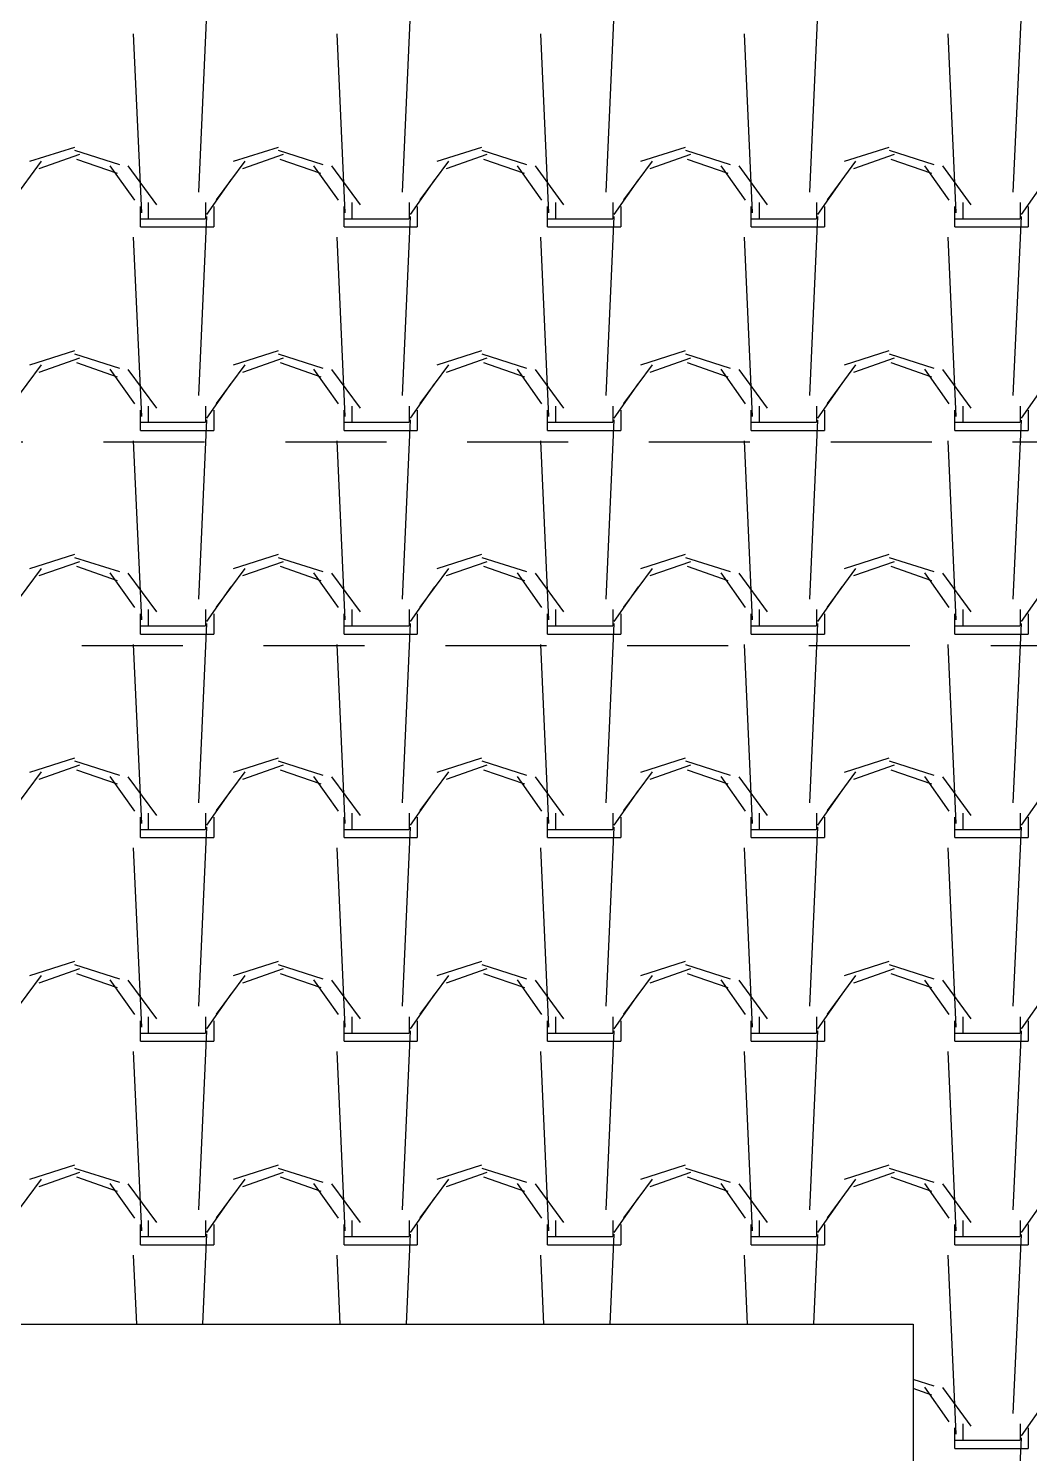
# Model space of a CAD drawing. Header units: millimetres. Extents: x 3923 to 4007, y 744 to 863.
# Drawn here: x 3931.358 to 3932.597, y 830.919 to 832.683 of the extents above; entities that cross this region are included whole.
import ezdxf

# ---------------------------------------------------------------- set-up
doc = ezdxf.new("R2010")
doc.units = ezdxf.units.MM
doc.linetypes.add('HIDDEN2', pattern=[0.1875, 0.125, -0.0625])
doc.layers.add('-HIDRO', color=8, linetype='Continuous')

msp = doc.modelspace()

# ---------------------------------------------------------------- linework, layer by layer
at = {"layer": '-HIDRO', "linetype": 'Continuous'}
for p, q in [((3931.569, 832.4808), (3931.579, 832.7026)), ((3931.821, 832.4808), (3931.831, 832.7026)), ((3932.073, 832.4808), (3932.083, 832.7026)), ((3932.325, 832.4808), (3932.335, 832.7025)), ((3932.577, 832.4808), (3932.587, 832.7025)), ((3931.4983, 832.455), (3931.4882, 832.6768)), ((3931.7503, 832.455), (3931.7402, 832.6768)), ((3932.0023, 832.455), (3931.9922, 832.6768)), ((3932.2543, 832.455), (3932.2442, 832.6768)), ((3932.5063, 832.455), (3932.4962, 832.6768)), ((3931.415, 832.5361), (3931.3596, 832.5184)), ((3931.4215, 832.5272), (3931.3711, 832.5095)), ((3931.4711, 832.5145), (3931.4156, 832.5321)), ((3931.667, 832.5361), (3931.6116, 832.5184)), ((3931.6735, 832.5272), (3931.6231, 832.5095)), ((3931.7231, 832.5145), (3931.6676, 832.5321)), ((3931.919, 832.5361), (3931.8636, 832.5184)), ((3931.9255, 832.5272), (3931.8751, 832.5095)), ((3931.9751, 832.5145), (3931.9196, 832.5321)), ((3932.171, 832.5361), (3932.1156, 832.5184)), ((3932.1775, 832.5272), (3932.1271, 832.5095)), ((3932.2271, 832.5145), (3932.1716, 832.5321)), ((3932.423, 832.5361), (3932.3676, 832.5184)), ((3932.4295, 832.5272), (3932.3791, 832.5095)), ((3932.4791, 832.5145), (3932.4236, 832.5321)), ((3931.3739, 832.5189), (3931.3387, 832.471)), ((3931.4683, 832.5036), (3931.4179, 832.5212)), ((3931.4897, 832.4705), (3931.4594, 832.5134)), ((3931.5169, 832.4651), (3931.4817, 832.513)), ((3931.6259, 832.5189), (3931.5906, 832.471)), ((3931.7202, 832.5036), (3931.6698, 832.5212)), ((3931.7417, 832.4705), (3931.7114, 832.5133)), ((3931.7689, 832.4651), (3931.7337, 832.513)), ((3931.8779, 832.5189), (3931.8426, 832.471)), ((3931.9722, 832.5036), (3931.9218, 832.5212)), ((3931.9937, 832.4705), (3931.9634, 832.5133)), ((3932.0209, 832.4651), (3931.9857, 832.513)), ((3932.1299, 832.5189), (3932.0946, 832.471)), ((3932.2242, 832.5036), (3932.1738, 832.5212)), ((3932.2457, 832.4705), (3932.2154, 832.5133)), ((3932.2729, 832.4651), (3932.2377, 832.513)), ((3932.3819, 832.5189), (3932.3466, 832.471)), ((3932.4762, 832.5036), (3932.4258, 832.5212)), ((3932.4977, 832.4705), (3932.4674, 832.5133)), ((3932.5249, 832.4651), (3932.4897, 832.513)), ((3931.6088, 832.4959), (3931.5786, 832.453)), ((3931.8608, 832.4959), (3931.8306, 832.453)), ((3932.1128, 832.4959), (3932.0826, 832.453)), ((3932.3648, 832.4959), (3932.3346, 832.453)), ((3932.6168, 832.4959), (3932.5866, 832.453)), ((3931.4967, 832.4376), (3931.4967, 832.4628)), ((3931.5068, 832.4477), (3931.5068, 832.4678)), ((3931.5774, 832.4678), (3931.5774, 832.4477)), ((3931.5874, 832.4628), (3931.5874, 832.4376)), ((3931.7487, 832.4376), (3931.7487, 832.4628)), ((3931.7588, 832.4477), (3931.7588, 832.4678)), ((3931.8294, 832.4678), (3931.8294, 832.4477)), ((3931.8394, 832.4628), (3931.8394, 832.4376)), ((3932.0007, 832.4376), (3932.0007, 832.4628)), ((3932.0108, 832.4477), (3932.0108, 832.4678)), ((3932.0814, 832.4678), (3932.0814, 832.4477)), ((3932.0914, 832.4628), (3932.0914, 832.4376)), ((3932.2527, 832.4376), (3932.2527, 832.4628)), ((3932.2628, 832.4477), (3932.2628, 832.4678)), ((3932.3334, 832.4678), (3932.3334, 832.4477)), ((3932.3434, 832.4628), (3932.3434, 832.4376)), ((3932.5047, 832.4376), (3932.5047, 832.4628)), ((3932.5148, 832.4477), (3932.5148, 832.4678)), ((3932.5854, 832.4678), (3932.5854, 832.4477)), ((3932.5954, 832.4628), (3932.5954, 832.4376)), ((3931.4967, 832.4477), (3931.5068, 832.4477)), ((3931.4967, 832.4376), (3931.5068, 832.4376)), ((3931.5068, 832.4477), (3931.5774, 832.4477)), ((3931.5068, 832.4376), (3931.5874, 832.4376)), ((3931.569, 832.2288), (3931.579, 832.4506)), ((3931.7487, 832.4477), (3931.7588, 832.4477)), ((3931.7487, 832.4376), (3931.7588, 832.4376)), ((3931.7588, 832.4477), (3931.8294, 832.4477)), ((3931.7588, 832.4376), (3931.8394, 832.4376)), ((3931.821, 832.2288), (3931.831, 832.4506)), ((3932.0007, 832.4477), (3932.0108, 832.4477)), ((3932.0007, 832.4376), (3932.0108, 832.4376)), ((3932.0108, 832.4477), (3932.0814, 832.4477)), ((3932.0108, 832.4376), (3932.0914, 832.4376)), ((3932.073, 832.2288), (3932.083, 832.4506)), ((3932.2527, 832.4477), (3932.2628, 832.4477)), ((3932.2527, 832.4376), (3932.2628, 832.4376)), ((3932.2628, 832.4477), (3932.3334, 832.4477)), ((3932.2628, 832.4376), (3932.3434, 832.4376)), ((3932.325, 832.2288), (3932.335, 832.4505)), ((3932.5047, 832.4477), (3932.5148, 832.4477)), ((3932.5047, 832.4376), (3932.5148, 832.4376)), ((3932.5148, 832.4477), (3932.5854, 832.4477)), ((3932.5148, 832.4376), (3932.5954, 832.4376)), ((3932.577, 832.2288), (3932.587, 832.4505)), ((3931.4983, 832.203), (3931.4882, 832.4248)), ((3931.7503, 832.203), (3931.7402, 832.4248)), ((3932.0023, 832.203), (3931.9922, 832.4248)), ((3932.2543, 832.203), (3932.2442, 832.4248)), ((3932.5063, 832.203), (3932.4962, 832.4248)), ((3931.415, 832.2841), (3931.3596, 832.2664)), ((3931.4711, 832.2625), (3931.4156, 832.2801)), ((3931.667, 832.2841), (3931.6116, 832.2664)), ((3931.7231, 832.2625), (3931.6676, 832.2801)), ((3931.919, 832.2841), (3931.8636, 832.2664)), ((3931.9751, 832.2625), (3931.9196, 832.2801)), ((3932.171, 832.2841), (3932.1156, 832.2664)), ((3932.2271, 832.2625), (3932.1716, 832.2801)), ((3932.423, 832.2841), (3932.3676, 832.2664)), ((3932.4791, 832.2625), (3932.4236, 832.2801)), ((3931.3739, 832.2669), (3931.3386, 832.219)), ((3931.4215, 832.2752), (3931.3711, 832.2575)), ((3931.4683, 832.2516), (3931.4179, 832.2692)), ((3931.4897, 832.2185), (3931.4594, 832.2614)), ((3931.6259, 832.2669), (3931.5906, 832.219)), ((3931.6735, 832.2752), (3931.6231, 832.2575)), ((3931.7203, 832.2516), (3931.6699, 832.2692)), ((3931.7417, 832.2185), (3931.7114, 832.2614)), ((3931.8779, 832.2669), (3931.8426, 832.219)), ((3931.9255, 832.2752), (3931.8751, 832.2575)), ((3931.9723, 832.2516), (3931.9219, 832.2692)), ((3931.9937, 832.2185), (3931.9634, 832.2613)), ((3932.1299, 832.2669), (3932.0946, 832.219)), ((3932.1775, 832.2752), (3932.1271, 832.2575)), ((3932.2243, 832.2516), (3932.1739, 832.2692)), ((3932.2457, 832.2185), (3932.2154, 832.2613)), ((3932.3819, 832.2669), (3932.3466, 832.219)), ((3932.4295, 832.2752), (3932.3791, 832.2575)), ((3932.4762, 832.2516), (3932.4258, 832.2692)), ((3932.4977, 832.2185), (3932.4674, 832.2613)), ((3931.5169, 832.2131), (3931.4817, 832.261)), ((3931.6088, 832.2439), (3931.5786, 832.201)), ((3931.7689, 832.2131), (3931.7337, 832.261)), ((3931.8608, 832.2439), (3931.8306, 832.201)), ((3932.0209, 832.2131), (3931.9857, 832.261)), ((3932.1128, 832.2439), (3932.0826, 832.201)), ((3932.2729, 832.2131), (3932.2377, 832.261)), ((3932.3648, 832.2439), (3932.3346, 832.201)), ((3932.5249, 832.2131), (3932.4897, 832.261)), ((3932.6168, 832.2439), (3932.5866, 832.201)), ((3931.4967, 832.1856), (3931.4967, 832.2108)), ((3931.5068, 832.1957), (3931.5068, 832.2158)), ((3931.5774, 832.2158), (3931.5774, 832.1957)), ((3931.5874, 832.2108), (3931.5874, 832.1856)), ((3931.7487, 832.1856), (3931.7487, 832.2108)), ((3931.7588, 832.1957), (3931.7588, 832.2158)), ((3931.8294, 832.2158), (3931.8294, 832.1957)), ((3931.8394, 832.2108), (3931.8394, 832.1856)), ((3932.0007, 832.1856), (3932.0007, 832.2108)), ((3932.0108, 832.1957), (3932.0108, 832.2158)), ((3932.0814, 832.2158), (3932.0814, 832.1957)), ((3932.0914, 832.2108), (3932.0914, 832.1856)), ((3932.2527, 832.1856), (3932.2527, 832.2108)), ((3932.2628, 832.1957), (3932.2628, 832.2158)), ((3932.3334, 832.2158), (3932.3334, 832.1957)), ((3932.3434, 832.2108), (3932.3434, 832.1856)), ((3932.5047, 832.1856), (3932.5047, 832.2108)), ((3932.5148, 832.1957), (3932.5148, 832.2158)), ((3932.5854, 832.2158), (3932.5854, 832.1957)), ((3932.5954, 832.2108), (3932.5954, 832.1856)), ((3931.4967, 832.1957), (3931.5068, 832.1957)), ((3931.5068, 832.1957), (3931.5774, 832.1957)), ((3931.569, 831.9768), (3931.579, 832.1986)), ((3931.7487, 832.1957), (3931.7588, 832.1957)), ((3931.7588, 832.1957), (3931.8294, 832.1957)), ((3931.821, 831.9768), (3931.831, 832.1986)), ((3932.0007, 832.1957), (3932.0108, 832.1957)), ((3932.0108, 832.1957), (3932.0814, 832.1957)), ((3932.073, 831.9768), (3932.083, 832.1986)), ((3932.2527, 832.1957), (3932.2628, 832.1957)), ((3932.2628, 832.1957), (3932.3334, 832.1957)), ((3932.325, 831.9768), (3932.335, 832.1985)), ((3932.5047, 832.1957), (3932.5148, 832.1957)), ((3932.5148, 832.1957), (3932.5854, 832.1957)), ((3932.577, 831.9768), (3932.587, 832.1985)), ((3931.4967, 832.1856), (3931.5068, 832.1856)), ((3931.5068, 832.1856), (3931.5874, 832.1856)), ((3931.7487, 832.1856), (3931.7588, 832.1856)), ((3931.7588, 832.1856), (3931.8394, 832.1856)), ((3932.0007, 832.1856), (3932.0108, 832.1856)), ((3932.0108, 832.1856), (3932.0914, 832.1856)), ((3932.2527, 832.1856), (3932.2628, 832.1856)), ((3932.2628, 832.1856), (3932.3434, 832.1856)), ((3932.5047, 832.1856), (3932.5148, 832.1856)), ((3932.5148, 832.1856), (3932.5954, 832.1856)), ((3931.4983, 831.951), (3931.4882, 832.1728)), ((3931.7503, 831.951), (3931.7402, 832.1728)), ((3932.0023, 831.951), (3931.9922, 832.1728)), ((3932.2543, 831.951), (3932.2442, 832.1728)), ((3932.5063, 831.951), (3932.4962, 832.1728)), ((3931.415, 832.0321), (3931.3596, 832.0144)), ((3931.667, 832.0321), (3931.6116, 832.0144)), ((3931.919, 832.0321), (3931.8636, 832.0144)), ((3932.171, 832.0321), (3932.1156, 832.0144)), ((3932.423, 832.0321), (3932.3676, 832.0144)), ((3931.3739, 832.0149), (3931.3386, 831.967)), ((3931.4215, 832.0232), (3931.3711, 832.0055)), ((3931.4711, 832.0105), (3931.4156, 832.0281)), ((3931.4683, 831.9996), (3931.4179, 832.0172)), ((3931.6259, 832.0149), (3931.5906, 831.967)), ((3931.6735, 832.0232), (3931.6231, 832.0055)), ((3931.7231, 832.0105), (3931.6676, 832.0281)), ((3931.7203, 831.9996), (3931.6699, 832.0172)), ((3931.8779, 832.0149), (3931.8426, 831.967)), ((3931.9255, 832.0232), (3931.8751, 832.0055)), ((3931.9751, 832.0105), (3931.9196, 832.0281)), ((3931.9723, 831.9996), (3931.9219, 832.0172)), ((3932.1299, 832.0149), (3932.0946, 831.967)), ((3932.1775, 832.0232), (3932.1271, 832.0055)), ((3932.2271, 832.0105), (3932.1716, 832.0281)), ((3932.2243, 831.9996), (3932.1739, 832.0172)), ((3932.3819, 832.0149), (3932.3466, 831.967)), ((3932.4295, 832.0232), (3932.3791, 832.0055)), ((3932.4791, 832.0105), (3932.4236, 832.0281)), ((3932.4763, 831.9996), (3932.4259, 832.0172)), ((3931.4897, 831.9665), (3931.4594, 832.0094)), ((3931.5169, 831.9611), (3931.4817, 832.009)), ((3931.7417, 831.9665), (3931.7114, 832.0094)), ((3931.7689, 831.9611), (3931.7337, 832.009)), ((3931.9937, 831.9665), (3931.9634, 832.0094)), ((3932.0209, 831.9611), (3931.9857, 832.009)), ((3932.2457, 831.9665), (3932.2154, 832.0093)), ((3932.2729, 831.9611), (3932.2377, 832.009)), ((3932.4977, 831.9665), (3932.4674, 832.0093)), ((3932.5249, 831.9611), (3932.4897, 832.009)), ((3931.6088, 831.9919), (3931.5786, 831.949)), ((3931.8608, 831.9919), (3931.8306, 831.949)), ((3932.1128, 831.9919), (3932.0826, 831.949)), ((3932.3648, 831.9919), (3932.3346, 831.949)), ((3932.6168, 831.9919), (3932.5866, 831.949)), ((3931.5068, 831.9437), (3931.5068, 831.9638)), ((3931.5774, 831.9638), (3931.5774, 831.9437)), ((3931.7588, 831.9437), (3931.7588, 831.9638)), ((3931.8294, 831.9638), (3931.8294, 831.9437)), ((3932.0108, 831.9437), (3932.0108, 831.9638)), ((3932.0814, 831.9638), (3932.0814, 831.9437)), ((3932.2628, 831.9437), (3932.2628, 831.9638)), ((3932.3334, 831.9638), (3932.3334, 831.9437)), ((3932.5148, 831.9437), (3932.5148, 831.9638)), ((3932.5854, 831.9638), (3932.5854, 831.9437)), ((3931.4967, 831.9336), (3931.4967, 831.9588)), ((3931.4967, 831.9437), (3931.5068, 831.9437)), ((3931.5068, 831.9437), (3931.5774, 831.9437)), ((3931.569, 831.7248), (3931.579, 831.9466)), ((3931.5874, 831.9588), (3931.5874, 831.9336)), ((3931.7487, 831.9336), (3931.7487, 831.9588)), ((3931.7487, 831.9437), (3931.7588, 831.9437)), ((3931.7588, 831.9437), (3931.8294, 831.9437)), ((3931.821, 831.7248), (3931.831, 831.9466)), ((3931.8394, 831.9588), (3931.8394, 831.9336)), ((3932.0007, 831.9336), (3932.0007, 831.9588)), ((3932.0007, 831.9437), (3932.0108, 831.9437)), ((3932.0108, 831.9437), (3932.0814, 831.9437)), ((3932.073, 831.7248), (3932.083, 831.9466)), ((3932.0914, 831.9588), (3932.0914, 831.9336)), ((3932.2527, 831.9336), (3932.2527, 831.9588)), ((3932.2527, 831.9437), (3932.2628, 831.9437)), ((3932.2628, 831.9437), (3932.3334, 831.9437)), ((3932.325, 831.7248), (3932.335, 831.9465)), ((3932.3434, 831.9588), (3932.3434, 831.9336)), ((3932.5047, 831.9336), (3932.5047, 831.9588)), ((3932.5047, 831.9437), (3932.5148, 831.9437)), ((3932.5148, 831.9437), (3932.5854, 831.9437)), ((3932.577, 831.7248), (3932.587, 831.9465)), ((3932.5954, 831.9588), (3932.5954, 831.9336)), ((3931.4967, 831.9336), (3931.5068, 831.9336)), ((3931.5068, 831.9336), (3931.5874, 831.9336)), ((3931.7487, 831.9336), (3931.7588, 831.9336)), ((3931.7588, 831.9336), (3931.8394, 831.9336)), ((3932.0007, 831.9336), (3932.0108, 831.9336)), ((3932.0108, 831.9336), (3932.0914, 831.9336)), ((3932.2527, 831.9336), (3932.2628, 831.9336)), ((3932.2628, 831.9336), (3932.3434, 831.9336)), ((3932.5047, 831.9336), (3932.5148, 831.9336)), ((3932.5148, 831.9336), (3932.5954, 831.9336)), ((3931.4983, 831.699), (3931.4882, 831.9208)), ((3931.7503, 831.699), (3931.7402, 831.9208)), ((3932.0023, 831.699), (3931.9922, 831.9208)), ((3932.2543, 831.699), (3932.2442, 831.9208)), ((3932.5063, 831.699), (3932.4962, 831.9208)), ((3931.415, 831.7801), (3931.3596, 831.7624)), ((3931.4215, 831.7712), (3931.3711, 831.7535)), ((3931.4711, 831.7585), (3931.4156, 831.7761)), ((3931.667, 831.7801), (3931.6116, 831.7624)), ((3931.6735, 831.7712), (3931.6231, 831.7535)), ((3931.7231, 831.7585), (3931.6676, 831.7761)), ((3931.919, 831.7801), (3931.8636, 831.7624)), ((3931.9255, 831.7712), (3931.8751, 831.7535)), ((3931.9751, 831.7585), (3931.9196, 831.7761)), ((3932.171, 831.7801), (3932.1156, 831.7624)), ((3932.1775, 831.7712), (3932.1271, 831.7535)), ((3932.2271, 831.7585), (3932.1716, 831.7761)), ((3932.423, 831.7801), (3932.3676, 831.7624)), ((3932.4295, 831.7712), (3932.3791, 831.7535)), ((3932.4791, 831.7585), (3932.4236, 831.7761)), ((3931.3739, 831.7629), (3931.3386, 831.715)), ((3931.4683, 831.7476), (3931.4179, 831.7652)), ((3931.4897, 831.7145), (3931.4594, 831.7574)), ((3931.5169, 831.7091), (3931.4817, 831.757)), ((3931.6259, 831.7629), (3931.5906, 831.715)), ((3931.7203, 831.7476), (3931.6699, 831.7652)), ((3931.7417, 831.7145), (3931.7114, 831.7574)), ((3931.7689, 831.7091), (3931.7337, 831.757)), ((3931.8779, 831.7629), (3931.8426, 831.715)), ((3931.9723, 831.7476), (3931.9219, 831.7652)), ((3931.9937, 831.7145), (3931.9634, 831.7574)), ((3932.0209, 831.7091), (3931.9857, 831.757)), ((3932.1299, 831.7629), (3932.0946, 831.715)), ((3932.2243, 831.7476), (3932.1739, 831.7652)), ((3932.2457, 831.7145), (3932.2154, 831.7574)), ((3932.2729, 831.7091), (3932.2377, 831.757)), ((3932.3819, 831.7629), (3932.3466, 831.715)), ((3932.4763, 831.7476), (3932.4259, 831.7652)), ((3932.4977, 831.7145), (3932.4674, 831.7573)), ((3932.5249, 831.7091), (3932.4897, 831.757)), ((3931.6088, 831.7399), (3931.5786, 831.697)), ((3931.8608, 831.7399), (3931.8306, 831.697)), ((3932.1128, 831.7399), (3932.0826, 831.697)), ((3932.3648, 831.7399), (3932.3346, 831.697)), ((3932.6169, 831.7399), (3932.5866, 831.697)), ((3931.4967, 831.6816), (3931.4967, 831.7068)), ((3931.5068, 831.6917), (3931.5068, 831.7118)), ((3931.5774, 831.7118), (3931.5774, 831.6917)), ((3931.5874, 831.7068), (3931.5874, 831.6816)), ((3931.7487, 831.6816), (3931.7487, 831.7068)), ((3931.7588, 831.6917), (3931.7588, 831.7118)), ((3931.8294, 831.7118), (3931.8294, 831.6917)), ((3931.8394, 831.7068), (3931.8394, 831.6816)), ((3932.0007, 831.6816), (3932.0007, 831.7068)), ((3932.0108, 831.6917), (3932.0108, 831.7118)), ((3932.0814, 831.7118), (3932.0814, 831.6917)), ((3932.0914, 831.7068), (3932.0914, 831.6816)), ((3932.2527, 831.6816), (3932.2527, 831.7068)), ((3932.2628, 831.6917), (3932.2628, 831.7118)), ((3932.3334, 831.7118), (3932.3334, 831.6917)), ((3932.3434, 831.7068), (3932.3434, 831.6816)), ((3932.5047, 831.6816), (3932.5047, 831.7068)), ((3932.5148, 831.6917), (3932.5148, 831.7118)), ((3932.5854, 831.7118), (3932.5854, 831.6917)), ((3932.5954, 831.7068), (3932.5954, 831.6816)), ((3931.4967, 831.6917), (3931.5068, 831.6917)), ((3931.4967, 831.6816), (3931.5068, 831.6816)), ((3931.5068, 831.6917), (3931.5774, 831.6917)), ((3931.5068, 831.6816), (3931.5874, 831.6816)), ((3931.569, 831.4728), (3931.579, 831.6946)), ((3931.7487, 831.6917), (3931.7588, 831.6917)), ((3931.7487, 831.6816), (3931.7588, 831.6816)), ((3931.7588, 831.6917), (3931.8294, 831.6917)), ((3931.7588, 831.6816), (3931.8394, 831.6816)), ((3931.821, 831.4728), (3931.831, 831.6946)), ((3932.0007, 831.6917), (3932.0108, 831.6917)), ((3932.0007, 831.6816), (3932.0108, 831.6816)), ((3932.0108, 831.6917), (3932.0814, 831.6917)), ((3932.0108, 831.6816), (3932.0914, 831.6816)), ((3932.073, 831.4728), (3932.083, 831.6946)), ((3932.2527, 831.6917), (3932.2628, 831.6917)), ((3932.2527, 831.6816), (3932.2628, 831.6816)), ((3932.2628, 831.6917), (3932.3334, 831.6917)), ((3932.2628, 831.6816), (3932.3434, 831.6816)), ((3932.325, 831.4728), (3932.335, 831.6945)), ((3932.5047, 831.6917), (3932.5148, 831.6917)), ((3932.5047, 831.6816), (3932.5148, 831.6816)), ((3932.5148, 831.6917), (3932.5854, 831.6917)), ((3932.5148, 831.6816), (3932.5954, 831.6816)), ((3932.577, 831.4728), (3932.587, 831.6945)), ((3931.4983, 831.447), (3931.4882, 831.6688)), ((3931.7503, 831.447), (3931.7402, 831.6688)), ((3932.0023, 831.447), (3931.9922, 831.6688)), ((3932.2543, 831.447), (3932.2442, 831.6688)), ((3932.5063, 831.447), (3932.4962, 831.6688)), ((3931.415, 831.5281), (3931.3596, 831.5104)), ((3931.4711, 831.5065), (3931.4156, 831.5241)), ((3931.667, 831.5281), (3931.6116, 831.5104)), ((3931.7231, 831.5065), (3931.6676, 831.5241)), ((3931.919, 831.5281), (3931.8636, 831.5104)), ((3931.9751, 831.5065), (3931.9196, 831.5241)), ((3932.171, 831.5281), (3932.1156, 831.5104)), ((3932.2271, 831.5065), (3932.1716, 831.5241)), ((3932.423, 831.5281), (3932.3676, 831.5104)), ((3932.4791, 831.5065), (3932.4236, 831.5241)), ((3931.3739, 831.5109), (3931.3386, 831.463)), ((3931.4215, 831.5192), (3931.3711, 831.5015)), ((3931.4683, 831.4956), (3931.4179, 831.5132)), ((3931.4897, 831.4625), (3931.4594, 831.5054)), ((3931.517, 831.4571), (3931.4817, 831.505)), ((3931.6259, 831.5109), (3931.5906, 831.463)), ((3931.6735, 831.5192), (3931.6231, 831.5015)), ((3931.7203, 831.4956), (3931.6699, 831.5132)), ((3931.7417, 831.4625), (3931.7114, 831.5054)), ((3931.7689, 831.4571), (3931.7337, 831.505)), ((3931.8779, 831.5109), (3931.8426, 831.463)), ((3931.9255, 831.5192), (3931.8751, 831.5015)), ((3931.9723, 831.4956), (3931.9219, 831.5132)), ((3931.9937, 831.4625), (3931.9634, 831.5054)), ((3932.0209, 831.4571), (3931.9857, 831.505)), ((3932.1299, 831.5109), (3932.0946, 831.463)), ((3932.1775, 831.5192), (3932.1271, 831.5015)), ((3932.2243, 831.4956), (3932.1739, 831.5132)), ((3932.2457, 831.4625), (3932.2154, 831.5054)), ((3932.2729, 831.4571), (3932.2377, 831.505)), ((3932.3819, 831.5109), (3932.3466, 831.463)), ((3932.4295, 831.5192), (3932.3791, 831.5015)), ((3932.4763, 831.4956), (3932.4259, 831.5132)), ((3932.4977, 831.4625), (3932.4674, 831.5053)), ((3932.5249, 831.4571), (3932.4897, 831.505)), ((3931.6088, 831.4879), (3931.5786, 831.445)), ((3931.8608, 831.4879), (3931.8306, 831.445)), ((3932.1128, 831.4879), (3932.0826, 831.445)), ((3932.3649, 831.4879), (3932.3346, 831.445)), ((3932.6169, 831.4879), (3932.5866, 831.445)), ((3931.4967, 831.4296), (3931.4967, 831.4548)), ((3931.5068, 831.4397), (3931.5068, 831.4598)), ((3931.5774, 831.4598), (3931.5774, 831.4397)), ((3931.5874, 831.4548), (3931.5874, 831.4296)), ((3931.7487, 831.4296), (3931.7487, 831.4548)), ((3931.7588, 831.4397), (3931.7588, 831.4598)), ((3931.8294, 831.4598), (3931.8294, 831.4397)), ((3931.8394, 831.4548), (3931.8394, 831.4296)), ((3932.0007, 831.4296), (3932.0007, 831.4548)), ((3932.0108, 831.4397), (3932.0108, 831.4598)), ((3932.0814, 831.4598), (3932.0814, 831.4397)), ((3932.0914, 831.4548), (3932.0914, 831.4296)), ((3932.2527, 831.4296), (3932.2527, 831.4548)), ((3932.2628, 831.4397), (3932.2628, 831.4598)), ((3932.3334, 831.4598), (3932.3334, 831.4397)), ((3932.3434, 831.4548), (3932.3434, 831.4296)), ((3932.5047, 831.4296), (3932.5047, 831.4548)), ((3932.5148, 831.4397), (3932.5148, 831.4598)), ((3932.5854, 831.4598), (3932.5854, 831.4397)), ((3932.5954, 831.4548), (3932.5954, 831.4296)), ((3931.4967, 831.4397), (3931.5068, 831.4397)), ((3931.5068, 831.4397), (3931.5774, 831.4397)), ((3931.569, 831.2208), (3931.579, 831.4426)), ((3931.7487, 831.4397), (3931.7588, 831.4397)), ((3931.7588, 831.4397), (3931.8294, 831.4397)), ((3931.821, 831.2208), (3931.831, 831.4426)), ((3932.0007, 831.4397), (3932.0108, 831.4397)), ((3932.0108, 831.4397), (3932.0814, 831.4397)), ((3932.073, 831.2208), (3932.083, 831.4426)), ((3932.2527, 831.4397), (3932.2628, 831.4397)), ((3932.2628, 831.4397), (3932.3334, 831.4397)), ((3932.325, 831.2208), (3932.335, 831.4425)), ((3932.5047, 831.4397), (3932.5148, 831.4397)), ((3932.5148, 831.4397), (3932.5854, 831.4397)), ((3932.577, 831.2208), (3932.587, 831.4425)), ((3931.4983, 831.195), (3931.4882, 831.4168)), ((3931.4967, 831.4296), (3931.5068, 831.4296)), ((3931.5068, 831.4296), (3931.5874, 831.4296)), ((3931.7503, 831.195), (3931.7402, 831.4168)), ((3931.7487, 831.4296), (3931.7588, 831.4296)), ((3931.7588, 831.4296), (3931.8394, 831.4296)), ((3932.0023, 831.195), (3931.9922, 831.4168)), ((3932.0007, 831.4296), (3932.0108, 831.4296)), ((3932.0108, 831.4296), (3932.0914, 831.4296)), ((3932.2543, 831.195), (3932.2442, 831.4168)), ((3932.2527, 831.4296), (3932.2628, 831.4296)), ((3932.2628, 831.4296), (3932.3434, 831.4296)), ((3932.5063, 831.195), (3932.4962, 831.4168)), ((3932.5047, 831.4296), (3932.5148, 831.4296)), ((3932.5148, 831.4296), (3932.5954, 831.4296)), ((3931.415, 831.2761), (3931.3596, 831.2584)), ((3931.667, 831.2761), (3931.6116, 831.2584)), ((3931.919, 831.2761), (3931.8636, 831.2584)), ((3932.171, 831.2761), (3932.1156, 831.2584)), ((3932.423, 831.2761), (3932.3676, 831.2584)), ((3931.3739, 831.2589), (3931.3386, 831.211)), ((3931.4215, 831.2672), (3931.3711, 831.2495)), ((3931.4711, 831.2545), (3931.4156, 831.2721)), ((3931.4683, 831.2436), (3931.4179, 831.2612)), ((3931.6259, 831.2589), (3931.5906, 831.211)), ((3931.6735, 831.2672), (3931.6231, 831.2495)), ((3931.7231, 831.2545), (3931.6676, 831.2721)), ((3931.7203, 831.2436), (3931.6699, 831.2612)), ((3931.8779, 831.2589), (3931.8426, 831.211)), ((3931.9255, 831.2672), (3931.8751, 831.2495)), ((3931.9751, 831.2545), (3931.9196, 831.2721)), ((3931.9723, 831.2436), (3931.9219, 831.2612)), ((3932.1299, 831.2589), (3932.0946, 831.211)), ((3932.1775, 831.2672), (3932.1271, 831.2495)), ((3932.2271, 831.2545), (3932.1716, 831.2721)), ((3932.2243, 831.2436), (3932.1739, 831.2612)), ((3932.3819, 831.2589), (3932.3466, 831.211)), ((3932.4295, 831.2672), (3932.3791, 831.2495)), ((3932.4791, 831.2545), (3932.4236, 831.2721)), ((3932.4763, 831.2436), (3932.4259, 831.2612)), ((3931.4897, 831.2105), (3931.4594, 831.2534)), ((3931.517, 831.2051), (3931.4817, 831.253)), ((3931.7417, 831.2105), (3931.7114, 831.2534)), ((3931.7689, 831.2051), (3931.7337, 831.253)), ((3931.9937, 831.2105), (3931.9634, 831.2534)), ((3932.0209, 831.2051), (3931.9857, 831.253)), ((3932.2457, 831.2105), (3932.2154, 831.2534)), ((3932.2729, 831.2051), (3932.2377, 831.253)), ((3932.4977, 831.2105), (3932.4674, 831.2534)), ((3932.5249, 831.2051), (3932.4897, 831.253)), ((3931.6088, 831.2359), (3931.5786, 831.193)), ((3931.8608, 831.2359), (3931.8306, 831.193)), ((3932.1128, 831.2359), (3932.0826, 831.193)), ((3932.3649, 831.2359), (3932.3346, 831.193)), ((3932.6169, 831.2359), (3932.5866, 831.193)), ((3931.4967, 831.1776), (3931.4967, 831.2028)), ((3931.5068, 831.1877), (3931.5068, 831.2078)), ((3931.5774, 831.2078), (3931.5774, 831.1877)), ((3931.5874, 831.2028), (3931.5874, 831.1776)), ((3931.7487, 831.1776), (3931.7487, 831.2028)), ((3931.7588, 831.1877), (3931.7588, 831.2078)), ((3931.8294, 831.2078), (3931.8294, 831.1877)), ((3931.8394, 831.2028), (3931.8394, 831.1776)), ((3932.0007, 831.1776), (3932.0007, 831.2028)), ((3932.0108, 831.1877), (3932.0108, 831.2078)), ((3932.0814, 831.2078), (3932.0814, 831.1877)), ((3932.0914, 831.2028), (3932.0914, 831.1776)), ((3932.2527, 831.1776), (3932.2527, 831.2028)), ((3932.2628, 831.1877), (3932.2628, 831.2078)), ((3932.3334, 831.2078), (3932.3334, 831.1877)), ((3932.3434, 831.2028), (3932.3434, 831.1776)), ((3932.5047, 831.1776), (3932.5047, 831.2028)), ((3932.5148, 831.1877), (3932.5148, 831.2078)), ((3932.5854, 831.2078), (3932.5854, 831.1877)), ((3932.5954, 831.2028), (3932.5954, 831.1776)), ((3931.4967, 831.1877), (3931.5068, 831.1877)), ((3931.5068, 831.1877), (3931.5774, 831.1877)), ((3931.574, 831.0795), (3931.579, 831.1906)), ((3931.7487, 831.1877), (3931.7588, 831.1877)), ((3931.7588, 831.1877), (3931.8294, 831.1877)), ((3931.826, 831.0795), (3931.831, 831.1906)), ((3932.0007, 831.1877), (3932.0108, 831.1877)), ((3932.0108, 831.1877), (3932.0814, 831.1877)), ((3932.078, 831.0795), (3932.083, 831.1906)), ((3932.2527, 831.1877), (3932.2628, 831.1877)), ((3932.2628, 831.1877), (3932.3334, 831.1877)), ((3932.33, 831.0795), (3932.335, 831.1905)), ((3932.5047, 831.1877), (3932.5148, 831.1877)), ((3932.5148, 831.1877), (3932.5854, 831.1877)), ((3932.577, 830.9688), (3932.587, 831.1905)), ((3931.4967, 831.1776), (3931.5068, 831.1776)), ((3931.5068, 831.1776), (3931.5874, 831.1776)), ((3931.7487, 831.1776), (3931.7588, 831.1776)), ((3931.7588, 831.1776), (3931.8394, 831.1776)), ((3932.0007, 831.1776), (3932.0108, 831.1776)), ((3932.0108, 831.1776), (3932.0914, 831.1776)), ((3932.2527, 831.1776), (3932.2628, 831.1776)), ((3932.2628, 831.1776), (3932.3434, 831.1776)), ((3932.5047, 831.1776), (3932.5148, 831.1776)), ((3932.5148, 831.1776), (3932.5954, 831.1776)), ((3931.4921, 831.0795), (3931.4882, 831.1648)), ((3931.7441, 831.0795), (3931.7402, 831.1648)), ((3931.9961, 831.0795), (3931.9922, 831.1648)), ((3932.2481, 831.0795), (3932.2442, 831.1648)), ((3932.5063, 830.943), (3932.4962, 831.1648)), ((3929.0091, 831.0795), (3932.4531, 831.0795)), ((3932.4531, 831.0795), (3932.4531, 825.4515)), ((3932.4791, 831.0025), (3932.4531, 831.0107)), ((3932.4763, 830.9916), (3932.4531, 830.9997)), ((3932.4977, 830.9585), (3932.4674, 831.0014)), ((3932.5249, 830.9531), (3932.4897, 831.001)), ((3932.6169, 830.9839), (3932.5866, 830.941)), ((3932.5148, 830.9357), (3932.5148, 830.9558)), ((3932.5854, 830.9558), (3932.5854, 830.9357)), ((3932.5047, 830.9256), (3932.5047, 830.9508)), ((3932.577, 830.7168), (3932.587, 830.9385)), ((3932.5954, 830.9508), (3932.5954, 830.9256)), ((3932.5047, 830.9357), (3932.5148, 830.9357)), ((3932.5047, 830.9256), (3932.5148, 830.9256)), ((3932.5148, 830.9357), (3932.5854, 830.9357)), ((3932.5148, 830.9256), (3932.5954, 830.9256))]:
    msp.add_line(p, q, dxfattribs=at)
at = {"layer": '-HIDRO', "linetype": 'HIDDEN2'}
for p, q in [((3930.1011, 832.1715), (3933.5451, 832.1715)), ((3929.8491, 831.9195), (3933.2931, 831.9195))]:
    msp.add_line(p, q, dxfattribs=at)

doc.saveas('drawing.dxf')
